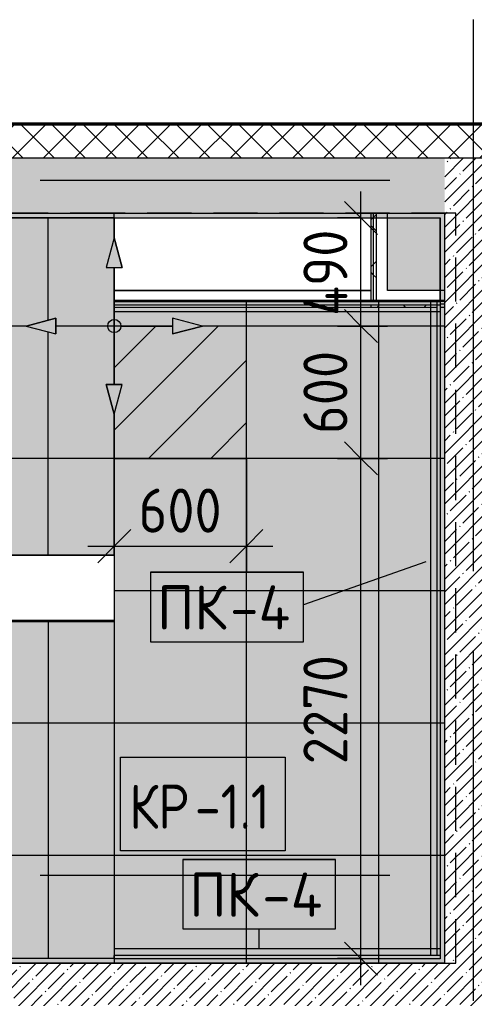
# Model space of a CAD drawing. Header units: millimetres. Extents: x 81633 to 280618, y -8553 to 29000.
# Drawn here: x 98650 to 100715, y 17591 to 22028 of the extents above; entities that cross this region are included whole.
import ezdxf

# ---------------------------------------------------------------- set-up
doc = ezdxf.new("R2010")
doc.units = ezdxf.units.MM
doc.linetypes.add('01 Штрих 2_1', pattern=[300, 200, -100])
doc.linetypes.add('Осевая', pattern=[3175, 635, -476.25, 1587.5, -476.25])
for name, color, linetype, lineweight in [('A-ANNO-DIMS', 7, 'Continuous', 9), ('A-ANNO-DIMS-100', 7, 'Continuous', 9), ('A-DETL', 7, 'Continuous', 9), ('A-DETL-GENF', 7, 'Continuous', 9), ('A-GENM-IDEN', 7, 'Continuous', 9), ('A-WALL', 7, 'Continuous', 9), ('I-WALL', 7, 'Continuous', 9), ('S-STRS', 7, 'Continuous', 13), ('S-STRS-1', 7, 'Continuous', 9), ('Оси', 7, 'Continuous', 9), ('Оси-2', 7, 'Осевая', 9)]:
    doc.layers.add(name, color=color, linetype=linetype, lineweight=lineweight)
for name, color, linetype, lineweight, true_color in [('A-DETL-GENF-1', 7, 'Continuous', 9, 0x004000), ('A-DETL-GENF-2', 7, 'Continuous', 9, 0x383838), ('A-GENM-6', 7, 'Continuous', 9, 0xff80c0), ('A-WALL-1', 9, 'Continuous', 9, 0x808080), ('A-WALL-FNSH-1', 9, 'Continuous', 9, 0x808080), ('G-ANNO-TEXT-1', 7, 'Continuous', 9, 0x3c3c3c), ('I-WALL-2', 9, 'Continuous', 9, 0x808080), ('S-STRS-MBND-1', 9, '01 Штрих 2_1', 9, 0x808080)]:
    doc.layers.add(name, color=color, linetype=linetype, lineweight=lineweight, true_color=true_color)
doc.styles.add('GOST Common', font='GOST_Common.ttf', dxfattribs={"height": 200})
doc.styles.add('GOST Common_2', font='GOST_Common.ttf', dxfattribs={"width": 0.9, "height": 200})
doc.styles.add('ISOCPEUR_1', font='isocpeur.ttf', dxfattribs={"width": 0.9, "height": 200})
doc.dimstyles.new('ISO-2_0_0_9К_Средний_округл2', dxfattribs={"dimscale": 304.8, "dimtxt": 199.196235, "dimasz": 0.492126, "dimexe": 0.393701, "dimexo": 0, "dimgap": 0, "dimtad": 1, "dimdec": 0, "dimrnd": 10, "dimzin": 0, "dimdsep": 46, "dimtxsty": 'ISOCPEUR_1', "dimblk1": 'OBLIQUE', "dimblk2": 'OBLIQUE', "dimsah": 1, "dimcen": 0.09, "dimdle": 0.393701, "dimazin": 0, "dimtfac": 1, "dimtdec": 4, "dimtix": 1, "dimtmove": 0, "dimatfit": 3, "dimfxl": 1, "dimtvp": 1, "dimtolj": 1, "dimtzin": 0, "dimarcsym": 2})
pattern_1 = [(45, (0, 0), (-57.024626, 57.024626), []), (45, (57.025, 0), (-57.024626, 57.024626), [100.806, -20.161, 3.353, -16.808])]
pattern_2 = [(0, (0, 0), (121.92, 30.48), [10.058, -81.382, 10.058, -81.382, -487.68]), (0, (0, 0), (121.92, 30.48), [-182.88, 10.058, -172.822, 10.058, -81.382, -213.36]), (0, (0, 0), (121.92, 30.48), [-457.2, 10.058, -50.902, 10.058, -142.342]), (120, (45.72, 15.24), (-87.356454, 90.345817), [10.058, -81.382, 10.058, -81.382, -487.68]), (120, (45.72, 15.24), (-87.356454, 90.345817), [-182.88, 10.058, -172.822, 10.058, -81.382, -213.36]), (120, (45.72, 15.24), (-87.356454, 90.345817), [-457.2, 10.058, -50.902, 10.058, -142.342]), (240, (60.96, 76.2), (-34.563546, -120.825817), [10.058, -81.382, 10.058, -81.382, -487.68]), (240, (60.96, 76.2), (-34.563546, -120.825817), [-182.88, 10.058, -172.822, 10.058, -81.382, -213.36]), (240, (60.96, 76.2), (-34.563546, -120.825817), [-457.2, 10.058, -50.902, 10.058, -142.342])]
pattern_3 = [(45, (0, 0), (-106.06602, 106.06602), []), (135, (0, 0), (-106.06602, -106.06602), [])]

# ---------------------------------------------------------------- blocks, each defined once
blk = doc.blocks.new('Плинтус - Плинтус_для ЛК-32967671-План устройства полов 2 этажa в осях 23-33')
at = {"layer": 'A-GENM-6'}
blk.add_hatch(color=256, dxfattribs=at).paths.add_polyline_path([(2965, -13.8), (2965, 0), (0, 0), (0, -15), (2965, -15)])
for p, q in [((0, 0), (2965, 0)), ((0, -15), (0, 0)), ((0, -15), (2965, -15)), ((0, -45), (2965, -45))]:
    blk.add_line(p, q, dxfattribs=at)
blk = doc.blocks.new('Плинтус - Плинтус_для ЛК-32967497-План устройства полов 2 этажa в осях 23-33')
at = {"layer": 'A-GENM-6'}
blk.add_hatch(color=256, dxfattribs=at).paths.add_polyline_path([(516.5, 0), (0, -0.7), (0, -15), (1480, -15), (1480, 0)])
for p, q in [((0, 0), (1480, 0)), ((0, -15), (0, -0.7)), ((0, -15), (1480, -15)), ((1480, 0), (1480, -15)), ((0, -45), (1480, -45))]:
    blk.add_line(p, q, dxfattribs=at)
blk = doc.blocks.new('Плинтус - Плинтус_для ЛК-V87-План устройства полов 2 этажa в осях 23-33')
at = {"layer": 'A-GENM-6'}
blk.add_hatch(color=256, dxfattribs=at).paths.add_polyline_path([(1480, -15), (1480, 0), (0, 0), (0, -15), (1479.3, -15)])
for p, q in [((0, 0), (1480, 0)), ((0, -15), (0, 0)), ((0, -15), (1479.3, -15)), ((1480, 0), (1480, -14.3)), ((0, -45), (1480, -45))]:
    blk.add_line(p, q, dxfattribs=at)
blk = doc.blocks.new('Зашивка приборов отопления31 - Зашивка приборов отопления-33324104-План устройства полов 2 этажa в осях 23-33')
at = {"layer": 'A-WALL'}
for p, q in [((126595, 120), (125430, 120)), ((126595, 110), (126595, 120)), ((126595, 90), (126595, 95)), ((126595, 45), (126595, 90)), ((126595, 45), (125430, 45)), ((125430, 45), (126595, 45)), ((126595, -58.7), (126595, 45)), ((126595, -285), (126595, -194))]:
    blk.add_line(p, q, dxfattribs=at)
blk = doc.blocks.new('Начало раскладки_красным - Начало раскладки_красным-26102174-План устройства полов 2 этажa в осях 23-33')
at = {"layer": 'A-DETL-GENF'}
for points in [[(-36.2, 264.8), (36.2, 264.8), (0, 400)], [(-264.8, -36.2), (-264.8, 36.2), (-400, 0)], [(264.8, -36.2), (400, 0), (264.8, 36.2)], [(0, -400), (36.2, -264.8), (-36.2, -264.8), (-23.5, -312.3)]]:
    blk.add_hatch(color=256, dxfattribs=at).paths.add_polyline_path(points)
for p, q in [((0, 400), (-36.2, 264.8)), ((0, 400), (-36.2, 264.8)), ((36.2, 264.8), (0, 400)), ((0, 400), (36.2, 264.8)), ((-36.2, 264.8), (36.2, 264.8)), ((-36.2, 264.8), (36.2, 264.8)), ((0, 30), (0, 264.8)), ((-264.8, 36.2), (-400, 0)), ((-400, 0), (-264.8, 36.2)), ((-400, 0), (-264.8, -36.2)), ((-400, 0), (-264.8, -36.2)), ((-264.8, -36.2), (-264.8, 36.2)), ((-264.8, 36.2), (-264.8, -36.2)), ((-30, 0), (-264.8, 0)), ((30, 0), (264.8, 0)), ((400, 0), (264.8, 36.2)), ((264.8, 36.2), (264.8, -36.2)), ((400, 0), (264.8, 36.2)), ((264.8, 36.2), (264.8, -36.2)), ((400, 0), (264.8, -36.2)), ((0, -30), (0, -264.8)), ((264.8, -36.2), (400, 0)), ((36.2, -264.8), (-36.2, -264.8)), ((-36.2, -264.8), (0, -400)), ((0, -400), (-36.2, -264.8)), ((-36.2, -264.8), (36.2, -264.8)), ((0, -400), (36.2, -264.8)), ((0, -400), (36.2, -264.8))]:
    blk.add_line(p, q, dxfattribs=at)
blk.add_circle((0, 0), 30, dxfattribs=at)
blk = doc.blocks.new('DIMBLOCK59-План устройства полов 2 этажa в осях 23-33')
at = {"layer": 'A-ANNO-DIMS-100', "lineweight": 20}
for p, q in [((100199.7, 20039), (100124.7, 20114)), ((100199.7, 20039), (100274.7, 19964)), ((100199.7, 17771), (100124.7, 17846)), ((100199.7, 17771), (100274.7, 17696))]:
    blk.add_line(p, q, dxfattribs=at)
at = {"layer": 'A-ANNO-DIMS-100'}
for p, q in [((100093.7, 20039), (100319.7, 20039)), ((100199.7, 20039), (100093.7, 20039)), ((100199.7, 17651), (100199.7, 20039)), ((100093.7, 17771), (100319.7, 17771)), ((100199.7, 17771), (100093.7, 17771))]:
    blk.add_line(p, q, dxfattribs=at)
at = {"layer": 'A-ANNO-DIMS-100', "color": 0, "insert": (99938.4, 18652.2), "char_height": 200, "width": 606.782, "attachment_point": 1, "rotation": 90, "line_spacing_factor": 1.149209, "style": 'ISOCPEUR_1'}
blk.add_mtext('2270', dxfattribs=at)
blk = doc.blocks.new('_Oblique')
at = {"color": 0, "linetype": 'ByBlock', "lineweight": -2}
blk.add_line((-0.5, -0.5), (0.5, 0.5), dxfattribs=at)
blk = doc.blocks.new('DIMBLOCK60-План устройства полов 2 этажa в осях 23-33')
at = {"layer": 'A-ANNO-DIMS-100', "lineweight": 20}
for p, q in [((100199.7, 20639), (100124.7, 20714)), ((100199.7, 20639), (100274.7, 20564)), ((100199.7, 20039), (100124.7, 20114)), ((100199.7, 20039), (100274.7, 19964))]:
    blk.add_line(p, q, dxfattribs=at)
at = {"layer": 'A-ANNO-DIMS-100'}
for p, q in [((100093.7, 20639), (100319.7, 20639)), ((100199.7, 20639), (100093.7, 20639)), ((100199.7, 20039), (100199.7, 20639)), ((100093.7, 20039), (100319.7, 20039)), ((100199.7, 20039), (100093.7, 20039))]:
    blk.add_line(p, q, dxfattribs=at)
at = {"layer": 'A-ANNO-DIMS-100', "color": 0, "insert": (99938.4, 20149.4), "char_height": 200, "width": 455.087, "attachment_point": 1, "rotation": 90, "line_spacing_factor": 1.149209, "style": 'ISOCPEUR_1'}
blk.add_mtext('600', dxfattribs=at)
blk = doc.blocks.new('DIMBLOCK61-План устройства полов 2 этажa в осях 23-33')
at = {"layer": 'A-ANNO-DIMS-100'}
for p, q in [((100199.7, 20639), (100199.7, 21249)), ((100093.7, 21129), (100319.7, 21129)), ((100199.7, 21129), (100093.7, 21129)), ((100093.7, 20639), (100319.7, 20639)), ((100199.7, 20639), (100093.7, 20639))]:
    blk.add_line(p, q, dxfattribs=at)
at = {"layer": 'A-ANNO-DIMS-100', "lineweight": 20}
for p, q in [((100199.7, 21129), (100124.7, 21204)), ((100199.7, 21129), (100274.7, 21054)), ((100199.7, 20639), (100124.7, 20714)), ((100199.7, 20639), (100274.7, 20564))]:
    blk.add_line(p, q, dxfattribs=at)
at = {"layer": 'A-ANNO-DIMS-100', "color": 0, "insert": (99938.4, 20684.8), "char_height": 200, "width": 478.071, "attachment_point": 1, "rotation": 90, "line_spacing_factor": 1.149209, "style": 'ISOCPEUR_1'}
blk.add_mtext('490', dxfattribs=at)
blk = doc.blocks.new('DIMBLOCK68-План устройства полов 2 этажa в осях 23-33')
at = {"layer": 'A-ANNO-DIMS-100'}
for p, q in [((99680, 20039), (99680, 19521)), ((99680, 19641), (99680, 20039)), ((99080, 19747), (99080, 19521)), ((99080, 19641), (99080, 19747)), ((98960, 19641), (99800, 19641))]:
    blk.add_line(p, q, dxfattribs=at)
at = {"layer": 'A-ANNO-DIMS-100', "lineweight": 20}
for p, q in [((99080, 19641), (99155, 19716)), ((99680, 19641), (99755, 19716)), ((99080, 19641), (99005, 19566)), ((99680, 19641), (99605, 19566))]:
    blk.add_line(p, q, dxfattribs=at)
at = {"layer": 'A-ANNO-DIMS-100', "color": 0, "insert": (99190.4, 19902.2), "char_height": 200, "width": 455.087, "attachment_point": 1, "line_spacing_factor": 1.149209, "style": 'ISOCPEUR_1'}
blk.add_mtext('600', dxfattribs=at)
blk = doc.blocks.new('Mark Reiling - Mark Reiling-26174330-План устройства полов 2 этажa в осях 23-33')
at = {"layer": 'A-GENM-IDEN'}
for p, q in [((-3.47, 1.49), (-3.47, -1.663)), ((-3.47, 1.49), (3.47, 1.49)), ((3.47, 1.49), (-3.47, 1.49)), ((-3.47, 1.49), (-3.47, -1.663)), ((3.47, -1.663), (3.47, 1.49)), ((3.47, -1.663), (3.47, 1.49)), ((-3.47, -1.663), (3.47, -1.663)), ((-3.47, -1.663), (3.47, -1.663))]:
    blk.add_line(p, q, dxfattribs=at)

msp = doc.modelspace()

# ---------------------------------------------------------------- hatches: boundary and pattern name
at = {"layer": 'A-DETL-GENF-1'}
h = msp.add_hatch(dxfattribs=at)
h.set_pattern_fill('FP_55', color=256, style=0, pattern_type=2)
h.set_pattern_definition([(45, (0, 0), (-141.42136, 141.42136), [])])
h.paths.add_polyline_path([(99650.1, 20039), (99680, 20039), (99680, 20639), (99480, 20639), (99344.8, 20602.8), (99344.8, 20639), (99080, 20639), (99080, 20374.2), (99116.2, 20374.2), (99080, 20239), (99080, 20039), (99480, 20039)])
at = {"layer": 'A-DETL-GENF-2'}
h = msp.add_hatch(dxfattribs=at)
h.set_pattern_fill('FP_57', color=256, style=0, pattern_type=2)
h.set_pattern_definition([(0, (680, -361), (0, 600), []), (90, (680, -361), (-600, 4e-14), [])])
h.paths.add_polyline_path([(94214, 13550), (94455, 13550), (94455, 13640), (94559, 13640), (94559, 17750), (100580, 17750), (100580, 20755), (99080, 20755), (99080, 20903.8), (99043.8, 20903.8), (99080, 21039), (99080, 21130), (93050, 21130), (93050, 13628), (93055, 13628), (93055, 13550), (93566.3, 13550)])
h.paths.add_polyline_path([(95480, 17839), (95443.8, 17974.2), (95516.2, 17974.2)])
h.paths.add_polyline_path([(95215.2, 18202.8), (95080, 18239), (95215.2, 18275.2)])
h.paths.add_polyline_path([(95744.8, 18202.8), (95744.8, 18275.2), (95880, 18239)])
h.paths.add_polyline_path([(95516.2, 18503.8), (95443.8, 18503.8), (95480, 18639)])
h.paths.add_polyline_path([(99080, 19304), (95180, 19304), (95180, 19600), (99080, 19600)])
h.paths.add_polyline_path([(99080, 20239), (99043.8, 20374.2), (99116.2, 20374.2)])
h.paths.add_polyline_path([(98815.2, 20602.8), (98680, 20639), (98815.2, 20675.2)])
h.paths.add_polyline_path([(99344.8, 20602.8), (99344.8, 20675.2), (99480, 20639)])
at = {"layer": 'A-WALL'}
h = msp.add_hatch(dxfattribs=at)
h.set_pattern_fill('FP_1', color=256, style=0, pattern_type=2)
h.set_pattern_definition([(45, (0, 0), (-70.71068, 70.71068), []), (135, (0, 0), (-70.71068, -70.71068), [])])
h.paths.add_polyline_path([(125080, 21400), (125230, 21400), (125230, 21550), (120150.2, 21550), (120150.2, 21400), (124656.7, 21400)])
h.paths.add_polyline_path([(119250.2, 21400), (119250.2, 21550), (117900.4, 21550), (117900.4, 21400), (118827.3, 21400)])
h.paths.add_polyline_path([(116884.1, 21400), (117000.4, 21400), (117000.4, 21550), (115600.4, 21550), (115600.4, 21400), (116236.4, 21400)])
h.paths.add_polyline_path([(113300.4, 21400), (113300.4, 21550), (112150, 21550), (112150, 21400), (112997.8, 21400)])
h.paths.add_polyline_path([(111050, 21400), (111250, 21400), (111250, 21550), (109950.4, 21550), (109950.4, 21400), (110406.9, 21400)])
h.paths.add_polyline_path([(109050.4, 21400), (109050.4, 21550), (107750.4, 21550), (107750.4, 21400), (108463.8, 21400)])
h.paths.add_polyline_path([(106850.4, 21400), (106850.4, 21550), (105550.2, 21550), (105550.2, 21400), (106520.6, 21400)])
h.paths.add_polyline_path([(103250.2, 21400), (103250.2, 21550), (102050, 21550), (102050, 21400), (102634.3, 21400)])
h.paths.add_polyline_path([(100580, 21400), (101150, 21400), (101150, 21550), (96610, 21550), (96610, 21400), (100043.5, 21400)])
h.paths.add_polyline_path([(93060, 21400), (93310, 21400), (93310, 21550), (93060, 21550)])
at = {"layer": 'I-WALL'}
h = msp.add_hatch(dxfattribs=at)
h.set_pattern_fill('FP_2', color=256, style=0, pattern_type=2)
h.set_pattern_definition(pattern_1)
h.paths.add_polyline_path([(100043.5, 21150), (100560, 21150), (100560, 21400), (96610, 21400), (96610, 21150), (97452.6, 21150)])
h.paths.add_polyline_path([(93030, 21150), (93310, 21150), (93310, 21400), (93030, 21400), (93030, 21263.1)])
h = msp.add_hatch(dxfattribs=at)
h.set_pattern_fill('FP_2', color=256, style=0, pattern_type=2)
h.set_pattern_definition(pattern_1)
h.paths.add_polyline_path([(121210, 21150), (121210, 21400), (120850, 21400), (120850, 21150)])
h.paths.add_polyline_path([(119250.2, 21150), (119250.2, 21400), (117900.4, 21400), (117900.4, 21150), (119151.1, 21150)])
h.paths.add_polyline_path([(117000.4, 21150), (117000.4, 21400), (116100.4, 21400), (116100.4, 21150), (116884.1, 21150)])
h.paths.add_polyline_path([(113300.4, 21150), (113300.4, 21400), (112150, 21400), (112150, 21150), (112997.8, 21150)])
h.paths.add_polyline_path([(111054.7, 21150), (111250, 21150), (111250, 21400), (111050, 21400), (111050, 21150)])
h.paths.add_polyline_path([(110330, 21150), (110350, 21150), (110350, 21400), (109950.4, 21400), (109950.4, 21150), (110083.1, 21150)])
h.paths.add_polyline_path([(109050.4, 21150), (109050.4, 21400), (107750.4, 21400), (107750.4, 21150), (108787.6, 21150)])
h.paths.add_polyline_path([(100560, 21150), (100580, 21150), (100580, 21400), (100560, 21400), (100560, 21263.1)])
h.paths.add_polyline_path([(106850.4, 21150), (106850.4, 21400), (106050, 21400), (106050, 21150), (106844.5, 21150)])
h.paths.add_polyline_path([(103250.2, 21150), (103250.2, 21400), (102050, 21400), (102050, 21150), (102958.2, 21150)])
h.paths.add_polyline_path([(101125, 21150), (101150, 21150), (101150, 21400), (100800, 21400), (100800, 21150), (101075, 21150)])
h = msp.add_hatch(dxfattribs=at)
h.set_pattern_fill('FP_2', color=256, style=0, pattern_type=2)
h.set_pattern_definition(pattern_1)
h.paths.add_polyline_path([(100580, 17750), (100800, 17750), (100800, 21400), (100580, 21400), (100580, 17770)])
h = msp.add_hatch(dxfattribs=at)
h.set_pattern_fill('FP_48', color=256, style=0, pattern_type=2)
h.set_pattern_definition(pattern_3)
h.paths.add_polyline_path([(100245, 20725), (100257.5, 20725), (100257.5, 20735), (100245, 20735)])
h.paths.add_polyline_path([(100257.5, 20750), (100257.5, 21150), (100245, 21150), (100245, 20750), (100257.1, 20750)])
h = msp.add_hatch(dxfattribs=at)
h.set_pattern_fill('FP_48', color=256, style=0, pattern_type=2)
h.set_pattern_definition(pattern_3)
h.paths.add_polyline_path([(100270, 20750), (100270, 21150), (100257.5, 21150), (100257.5, 20750)])
h = msp.add_hatch(dxfattribs=at)
h.set_pattern_fill('FP_48', color=256, style=0, pattern_type=2)
h.set_pattern_definition(pattern_3)
h.paths.add_polyline_path([(100545, 20725), (100545, 20735), (100257.5, 20735), (100257.5, 20725), (100541, 20725)])
h.paths.add_polyline_path([(100560, 20725), (100580, 20725), (100580, 20737.5), (100560, 20736.5), (100560, 20735)])
h = msp.add_hatch(dxfattribs=at)
h.set_pattern_fill('FP_48', color=256, style=0, pattern_type=2)
h.set_pattern_definition(pattern_3)
h.paths.add_polyline_path([(100561.9, 20737.5), (100580, 20737.5), (100580, 20750), (100560, 20750), (100560, 20737.5)])
h = msp.add_hatch(dxfattribs=at)
h.set_pattern_fill('FP_2', color=256, style=0, pattern_type=2)
h.set_pattern_definition(pattern_1)
h.paths.add_polyline_path([(100720, 17530), (100800, 17530), (100800, 17750), (94580, 17750), (94580, 17530), (100043.5, 17530)])
at = {"layer": 'I-WALL-2'}
h = msp.add_hatch(dxfattribs=at)
h.set_pattern_fill('FP_47', color=256, style=0, pattern_type=2)
h.set_pattern_definition(pattern_2)
h.paths.add_polyline_path([(100559, 21130), (100560, 21130), (100560, 21150), (93050.5, 21150), (93050.5, 21130), (100043.5, 21130)])
h = msp.add_hatch(dxfattribs=at)
h.set_pattern_fill('FP_47', color=256, style=0, pattern_type=2)
h.set_pattern_definition(pattern_2)
h.paths.add_polyline_path([(100580, 17770), (100580, 21150), (100560, 21150), (100560.7, 17770)])
h = msp.add_hatch(dxfattribs=at)
h.set_pattern_fill('FP_47', color=256, style=0, pattern_type=2)
h.set_pattern_definition(pattern_2)
h.paths.add_polyline_path([(100267, 17750), (100580, 17750), (100580, 17770), (94580, 17770), (94580, 17750), (100043.5, 17750)])
at = {"layer": 'S-STRS'}
for points in [[(98680, 19600), (98780, 19600), (98780, 20612.2), (98680, 20639), (98780, 20666.2), (98780, 21130), (98480, 21130), (98480, 19600)], [(99080, 19600), (99080, 20239), (99043.8, 20374.2), (99080, 20374.2), (99080, 20903.8), (99043.8, 20903.8), (99080, 21039), (99080, 21130), (98780, 21130), (98780, 20665.8), (98815.2, 20675.2), (98815.2, 20602.8), (98780, 20612.2), (98780, 19600), (98794.3, 19600)], [(98520, 17770), (98780, 17770), (98780, 19300), (98480, 19300), (98480, 17770)], [(99080, 17770), (99080, 19300), (98780, 19300), (98780, 17770)]]:
    msp.add_hatch(color=256, dxfattribs=at).paths.add_polyline_path(points)
h = msp.add_hatch(color=256, dxfattribs=at)
h.paths.add_polyline_path([(100518.6, 17785), (100545, 17785), (100545, 20725), (99080, 20725), (99080, 20374.2), (99116.2, 20374.2), (99080, 20239), (99080, 17785), (100271.8, 17785)])
h.paths.add_polyline_path([(99344.8, 20602.8), (99344.8, 20675.2), (99480, 20639)])
h.paths.add_polyline_path([(100560, 20800), (100559, 21130), (100320, 21130), (100320, 20800)])

# ---------------------------------------------------------------- linework, layer by layer
at = {"layer": 'A-DETL'}
for p, q in [((99080, 21130), (93050, 21130)), ((99080, 21039), (99080, 21130)), ((99080, 20755), (99080, 20903.8)), ((100580, 20755), (99080, 20755)), ((100580, 17750), (100580, 20755)), ((99344.8, 20639), (99080, 20639)), ((99080, 20639), (99080, 20374.2)), ((99680, 20639), (99480, 20639)), ((99680, 20039), (99680, 20639)), ((99080, 20239), (99080, 20039)), ((99080, 20039), (99680, 20039)), ((95180, 19600), (99080, 19600)), ((99080, 19600), (99080, 19304)), ((99080, 19304), (95180, 19304)), ((94559, 17750), (100580, 17750))]:
    msp.add_line(p, q, dxfattribs=at)
at = {"layer": 'A-GENM-IDEN'}
for p, q in [((100494.9, 19569.8), (99938.7, 19375.5)), ((99737.6, 17814.1), (99737.6, 17901.2))]:
    msp.add_line(p, q, dxfattribs=at)
at = {"layer": 'A-WALL'}
for p, q in [((101150, 21553), (96610, 21553)), ((101150, 21550), (96610, 21550)), ((101150, 21400), (96610, 21400)), ((100257.5, 20750), (100257.5, 21150)), ((100270, 20750), (100270, 21150)), ((100559, 21129), (100559, 21130)), ((100560, 20750), (100560, 21130)), ((100580, 17750), (100580, 21150)), ((100580, 20750), (100560, 20750)), ((100580, 20737.5), (100560, 20737.5)), ((100580, 17750), (94580, 17750))]:
    msp.add_line(p, q, dxfattribs=at)
at = {"layer": 'A-WALL-1'}
for p, q in [((93050.5, 21130), (100560, 21130)), ((96610, 21150), (100580, 21150)), ((100245, 21150), (100245, 20750)), ((100320, 20800), (100320, 21150)), ((100580, 20800), (100320, 20800)), ((100245, 20735), (100245, 20725)), ((100245, 20725), (100545, 20725)), ((100560, 20725), (100580, 20725))]:
    msp.add_line(p, q, dxfattribs=at)
at = {"layer": 'A-WALL-FNSH-1'}
for p, q in [((101150, 21558), (96610, 21558)), ((96597.5, 21129), (100559, 21129)), ((100559, 21129), (100559, 20750)), ((99080, 17771), (94559, 17771))]:
    msp.add_line(p, q, dxfattribs=at)
at = {"layer": 'G-ANNO-TEXT-1', "flags": 128}
msp.add_lwpolyline([(99108.6, 18684.3), (99855.5, 18684.3), (99855.5, 18260.3), (99108.6, 18260.3)], close=True, dxfattribs=at)
at = {"layer": 'S-STRS-1'}
for p, q in [((98780, 20666.2), (98780, 21130)), ((98780, 20666.2), (98780, 21130)), ((99080, 20639), (99080, 20725)), ((99080, 20639), (99080, 20725)), ((99080, 20374.2), (99080, 20639)), ((99080, 20374.2), (99080, 20639)), ((98780, 19600), (98780, 20612.2)), ((98780, 19600), (98780, 20612.2)), ((99080, 20039), (99080, 20239)), ((99080, 20039), (99080, 20239)), ((99080, 19600), (99080, 20039)), ((99080, 19600), (99080, 20039)), ((98780, 19600), (98480, 19600)), ((99080, 19600), (98780, 19600)), ((99080, 19600), (99080, 19300)), ((98480, 19300), (98780, 19300)), ((98780, 19300), (99080, 19300)), ((98780, 19300), (98780, 17770)), ((98780, 19300), (98780, 17770)), ((99080, 19300), (99080, 17785)), ((99080, 19300), (99080, 17785))]:
    msp.add_line(p, q, dxfattribs=at)
at = {"layer": 'S-STRS-MBND-1'}
for p, q in [((99080, 21150), (94880, 21150)), ((100630, 21150), (99080, 21150)), ((99080, 21130), (99080, 21150)), ((99080, 21039), (99080, 21130)), ((100630, 17750), (100630, 21150)), ((99080, 20755), (99080, 20903.8)), ((99080, 20639), (99080, 20755)), ((99080, 20374.2), (99080, 20639)), ((99080, 20039), (99080, 20239)), ((99080, 19600), (99080, 20039)), ((99080, 19600), (94880, 19600)), ((99080, 19600), (99080, 19300)), ((96918.6, 19300), (99080, 19300)), ((99080, 19300), (99080, 17785)), ((99080, 17770), (99080, 17750)), ((97641.4, 17750), (99080, 17750)), ((99080, 17750), (100580, 17750)), ((100580, 17750), (100630, 17750))]:
    msp.add_line(p, q, dxfattribs=at)
at = {"layer": 'Оси'}
msp.add_line((100710, 19528.3), (100710, 22028.3), dxfattribs=at)
at = {"layer": 'Оси-2'}
for p, q in [((84932.7, 21300), (122580, 21300)), ((100710, 593.7), (100710, 19528.3)), ((84932.7, 18150), (122760, 18150))]:
    msp.add_line(p, q, dxfattribs=at)

# ---------------------------------------------------------------- block references
at = {"layer": 'A-DETL-GENF'}
msp.add_blockref('Начало раскладки_красным - Начало раскладки_красным-26102174-План устройства полов 2 этажa в осях 23-33', (99080, 20639), dxfattribs=at)
at = {"layer": 'A-GENM-6'}
msp.add_blockref('Плинтус - Плинтус_для ЛК-V87-План устройства полов 2 этажa в осях 23-33', (99080, 20750), dxfattribs=at)
for name, p, rotation in [('Плинтус - Плинтус_для ЛК-32967671-План устройства полов 2 этажa в осях 23-33', (100560, 20750), 269.9999999999996), ('Плинтус - Плинтус_для ЛК-32967497-План устройства полов 2 этажa в осях 23-33', (100560, 17770), 180)]:
    msp.add_blockref(name, p, dxfattribs=dict(at, rotation=rotation))
at = {"layer": 'A-GENM-IDEN', "xscale": 99.99999999999993, "yscale": 99.99999999999993, "zscale": 99.99999999999993}
for p in [(99591.7, 19374), (99737.6, 18071.7)]:
    msp.add_blockref('Mark Reiling - Mark Reiling-26174330-План устройства полов 2 этажa в осях 23-33', p, dxfattribs=at)
at = {"layer": 'A-WALL', "rotation": 180}
msp.add_blockref('Зашивка приборов отопления31 - Зашивка приборов отопления-33324104-План устройства полов 2 этажa в осях 23-33', (225675, 20845), dxfattribs=at)

# ---------------------------------------------------------------- texts
at = {"layer": 'A-GENM-IDEN', "char_height": 200, "attachment_point": 1, "style": 'GOST Common'}
for s, insert, width in [('ПК', (99274.6, 19463), 400.844), ('-4', (99605.3, 19463), 376.793), ('ПК', (99420.5, 18160.8), 400.844), ('-4', (99751.3, 18160.8), 376.793)]:
    msp.add_mtext(s, dxfattribs=dict(at, insert=insert, width=width))
at = {"layer": 'G-ANNO-TEXT-1', "char_height": 200, "attachment_point": 1, "style": 'GOST Common_2'}
for s, insert, width in [('КР', (99148.6, 18559.9), 360.759), ('-1.1', (99446.2, 18559.9), 440.126)]:
    msp.add_mtext(s, dxfattribs=dict(at, insert=insert, width=width))

# ---------------------------------------------------------------- dimensions: what is measured, and where the dimension line sits
at = {"layer": 'A-ANNO-DIMS'}
for base, p1, p2, override, picture, middle in [((100199.7, 21129), (100093.7, 20639), (100093.7, 21129), {"dimpost": '<>', "dimfxl": 490}, 'DIMBLOCK61-План устройства полов 2 этажa в осях 23-33', (100099.7, 20884)), ((100199.7, 20639), (100093.7, 20039), (100093.7, 20639), {"dimpost": '<>', "dimfxl": 600}, 'DIMBLOCK60-План устройства полов 2 этажa в осях 23-33', (100099.7, 20339)), ((100199.7, 20039), (100093.7, 17771), (100093.7, 20039), {"dimpost": '<>', "dimfxl": 2268}, 'DIMBLOCK59-План устройства полов 2 этажa в осях 23-33', (100099.7, 18905))]:
    dim = msp.add_linear_dim(base=base, p1=p1, p2=p2, angle=90, dimstyle='ISO-2_0_0_9К_Средний_округл2', override=override, dxfattribs=at)
    dim.commit()
    dim.dimension.update_dxf_attribs({"geometry": picture, "text_midpoint": middle})
dim = msp.add_linear_dim(base=(99680, 19641), p1=(99080, 19747), p2=(99680, 20039), dimstyle='ISO-2_0_0_9К_Средний_округл2', override={"dimpost": '<>', "dimfxl": 667.271024}, dxfattribs=at)
dim.commit()
dim.dimension.update_dxf_attribs({"geometry": 'DIMBLOCK68-План устройства полов 2 этажa в осях 23-33', "text_midpoint": (99380, 19741)})

doc.saveas('drawing.dxf')
